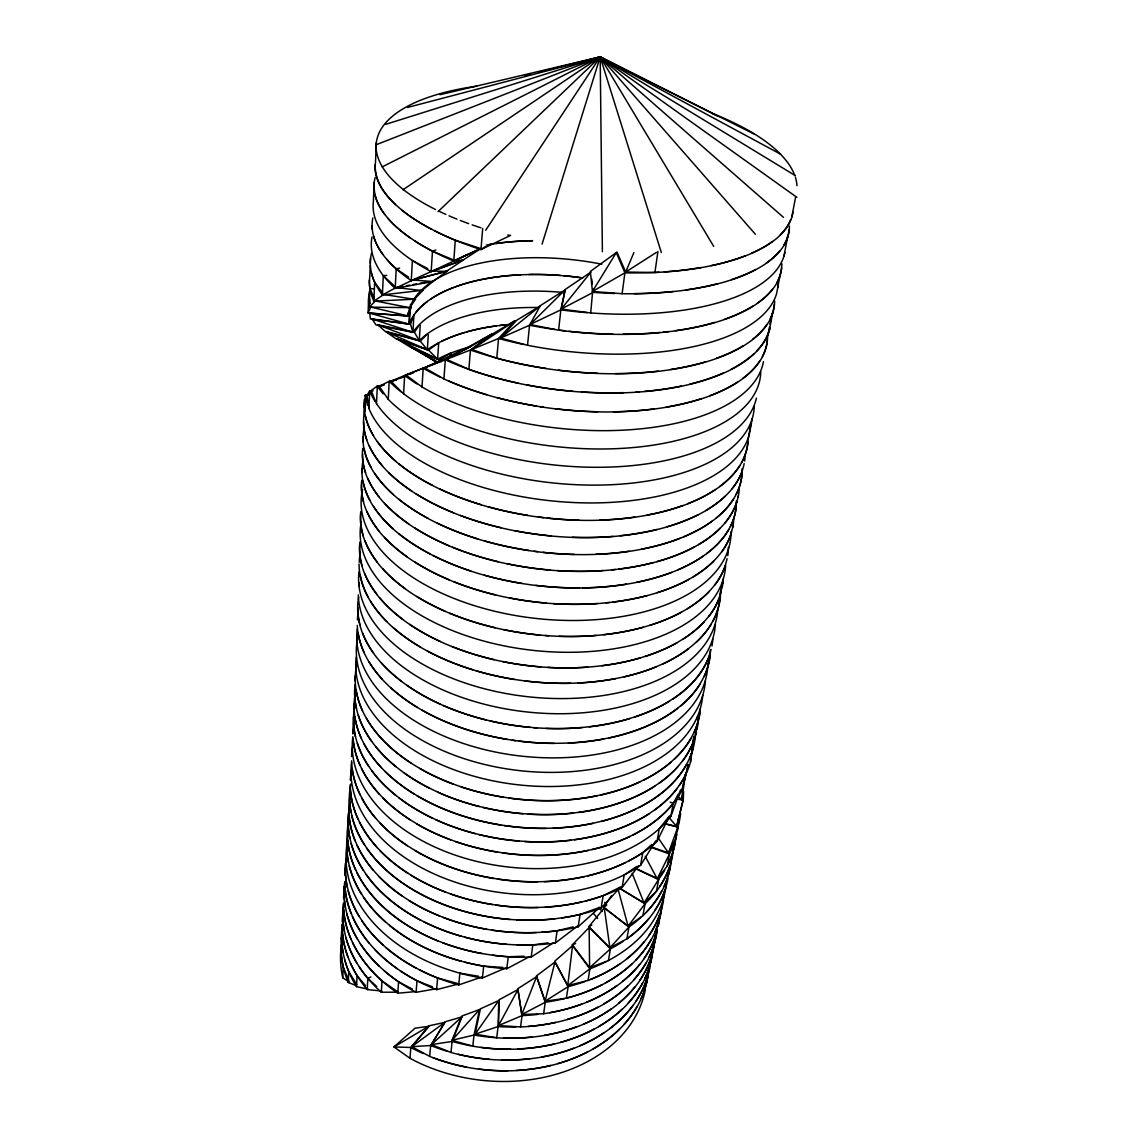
<?xml version="1.0" encoding="UTF-8"?>
<svg xmlns="http://www.w3.org/2000/svg" width="1138" height="1138" viewBox="0 0 1138 1138"><rect width="100%" height="100%" fill="white"/><g stroke="black" fill="none" stroke-linecap="round" stroke-linejoin="round"><path stroke-width="1.5" d="M354.117 703.981A171.482 109.39 6.6 0 0 518.971 827.212A171.482 109.39 6.6 0 0 695.474 734.992L695.546 731.549M498.771 1000.515L498.074 1026.59L496.723 1037.813L475.087 1034.158L480.378 1008.851L498.771 1000.515L475.087 1034.158L498.074 1026.59A157.599 114.54 6.6 0 0 515.685 1027.002M409.41 316.094L369.722 313.149L370.362 318.967L409.139 324.23L409.908 309.735M601.817 264.187A159.149 73.671 6.6 0 0 408.087 315.966L368.058 312.964L368.84 294.884A200.516 91.31 6.6 0 1 369.395 291.541M370.561 258.241L369.765 276.79A201.867 90.272 6.6 0 0 373.819 301.157L415.598 299.152L409.751 307.744L375.469 300.973L369.125 307.146A200.544 91.339 6.6 0 1 368.712 296.705M374.189 182.478L373.349 202.052A207.358 85.677 6.6 0 0 431.16 271.612L462.81 260.204L481.189 248.34M751.151 422.867L748.022 439.496A192.905 96.958 6.6 0 1 561.646 519.44A192.905 96.958 6.6 0 1 364.644 412.269L365.383 395.199L368.797 395.227M376.337 142.62L375.469 162.734A210.203 83.117 6.6 0 0 480.961 249.578L510.578 235.395L507.69 235.011M349.466 982.08L342.78 977.855L343.263 967.087A154.412 115.279 6.5 0 1 341.201 953.416M752.275 418.5L749.089 435.456A194.129 96.09 6.6 0 1 563.907 501.958A194.129 96.09 6.6 0 1 368.897 408.386L369.679 390.988L373.093 390.789M371.557 273.589A203.204 89.162 6.6 0 0 374.672 282.324L373.819 301.157L383.862 294.486L414.317 299.308L423.066 290.218L382.396 294.941A203.218 89.177 6.6 0 1 370.405 265.239M356.094 985.494L348.242 982.507L348.754 971.624A155.195 115.109 6.5 0 1 344.686 959.761M377.318 386.024L376.479 403.762L371.144 390.59L377.318 386.024L382.553 385.369M386.778 275.353L383.307 275.709L382.396 294.941L396.195 287.558L402.994 286.335M368.627 989.306L356.521 986.646L357.076 975.636A155.991 114.938 6.5 0 1 350.419 963.132M756.4 398.087A196.646 94.283 6.6 0 1 598.261 467.291A196.646 94.283 6.6 0 1 388.257 399.353L389.182 381.287L395.839 379.921M381.799 991.042L367.204 989.562L367.83 978.41A156.788 114.739 6.6 0 1 359.352 967.072M368.058 312.964L370.817 307.061L408.087 315.966L408.272 312.68M369.722 313.149L409.139 324.23L409.95 310.091M563.438 292.466A157.087 75.208 6.6 0 0 412.895 332.367L372.083 318.939L375.981 324.913L412.895 332.367L413.919 315.013M538.189 307.53A156.077 75.947 6.6 0 0 419.282 340.618L414.374 332.253L377.83 324.799L384.815 331.115L419.282 340.618L420.221 325.297M398.343 992.194L381.301 992.222L382.012 980.956A157.599 114.54 6.6 0 1 352.496 942.549M763.442 361.642A199.221 92.349 6.6 0 1 631.547 429.638A199.221 92.349 6.6 0 1 421.999 386.977L423.208 368.228L439.453 361.742M508.487 324.643A155.081 76.659 6.6 0 0 427.333 349.779L420.249 341.101L385.995 331.741L395.611 338.512L427.333 349.779L428.315 334.728M397.034 338.911L437.589 359.21L438.727 342.766L428.5 350.077L397.034 338.911L409.054 346.336L437.589 359.21A154.099 77.341 6.6 0 1 470.449 346.791M415.199 991.625L397.774 993.232L398.584 981.852A158.41 114.326 6.6 0 1 384.402 970.97M443.934 378.94L445.314 359.864L472.128 345.411L424.616 367.802L443.934 378.94A200.544 91.339 6.6 0 0 654.208 409.026A200.544 91.339 6.6 0 0 767.553 337.104L769.402 327.303M434.986 231.028A210.203 83.102 6.6 0 0 455.285 240.246L453.778 261.043L480.89 248.61M450.506 356.336L450.733 353.107L438.671 359.58L410.363 346.791L436.295 361.713M409.979 1058.283L410.832 1047.486L428.741 1026.305L415.057 1028.183L393.947 1046.932L409.979 1058.283A153.644 115.45 6.5 0 0 645.118 990.714M437.035 988.623L416.081 992.308L417.006 980.785A159.22 114.099 6.6 0 1 400.078 970.728M693.91 736.485L690.439 762.346A170.544 109.831 6.6 0 1 501.63 838.934A170.544 109.831 6.6 0 1 353.961 711.392M468.87 369.381L470.435 349.978L492.484 333.662L446.58 359.338L468.87 369.381A201.867 90.272 6.6 0 0 770.085 327.687M482.697 228.397L480.961 249.578L485.158 246.747M429.695 1056.405L430.662 1045.495L444.716 1022.422L429.439 1025.708L411.7 1046.704L429.695 1056.405A154.427 115.294 6.5 0 0 648.902 967.044M458.97 983.858L436.594 989.647L437.632 978.011A160.06 113.871 6.6 0 1 419.68 969.989M496.765 358.214L498.558 338.484L515.13 320.617L493.622 333.306L471.857 349.48L496.765 358.214A203.218 89.177 6.6 0 0 774.637 300.987M678.148 796.301L681.804 799.929L682.885 788.762M450.989 1052.465L452.085 1041.441L461.928 1016.903L445.314 1021.753L431.387 1044.613L450.989 1052.465A155.209 115.123 6.5 0 0 649.684 967.969M482.114 976.888L458.728 984.925L459.894 973.175L478.7 976.304M555.102 329.522A205.935 86.858 6.6 0 1 529.554 325.226L500.478 338.071L539.981 306.122L516.652 320.304L500.478 338.071L527.534 345.269L529.554 325.226L540.351 305.638L565.017 289.934L560.863 309.835L558.587 330.162L530.024 324.558L565.017 289.934M472.796 1046.178L474.02 1035.054L479.511 1009.534L461.872 1016.035L451.999 1040.303L472.796 1046.178A155.991 114.952 6.6 0 0 652.714 951.581M464.944 962.236A161.724 113.345 6.6 0 0 483.693 966.148L482.384 978.04L506.325 967.627M364.644 412.269L365.568 404.289M588.033 980.472L589.911 968.822L572.542 945.635L567.748 985.593L588.033 980.472A160.06 113.871 6.6 0 0 663.482 900.3M347.446 835.932A161.724 113.345 6.6 0 0 506.794 968.751L508.259 956.759L523.878 956.205M614.762 293.476A208.766 84.411 6.6 0 1 593.239 292.352L561.262 309.052L590.921 272.082L565.373 289.351L561.262 309.052L590.707 312.95L592.855 288.981M520.564 1026.945L522.043 1015.608L517.975 989.534L499.198 999.733L498.558 1025.551L520.564 1026.945A157.599 114.554 6.6 0 0 657.223 929.22M347.616 830.157A162.578 113.06 6.6 0 0 531.19 957.058L532.797 944.938L548.018 942.876M690.439 762.346L693.81 736.613M622.116 293.704L624.904 272.85L616.27 252.593L590.338 271.413L592.443 291.47L622.116 293.704A208.78 84.411 6.6 0 0 789.402 225.993M681.804 799.929L685.289 774.836M543.637 1013.73L545.258 1002.279L536.595 976.703L517.776 988.723L521.759 1014.541L543.637 1013.73A158.41 114.341 6.6 0 0 657.423 929.746M349.338 808.563A163.431 112.762 6.6 0 0 555.358 943.004L557.108 930.77L573.239 926.844M616.938 251.982L625.687 272.039L654.905 272.508L657.935 251.427M566.383 998.197L568.132 986.646L554.974 962.037L536.482 975.878L545.074 1001.212L566.383 998.197A159.235 114.113 6.6 0 0 661.747 907.214M578.175 926.816L580.053 914.468L599.612 907.441L578.175 926.816A164.285 112.449 6.6 0 1 348.953 807.169M601.134 908.138L603.14 895.677L620.765 886.815L601.134 908.138A165.152 112.121 6.6 0 1 426.11 896.772A165.152 112.121 6.6 0 1 350.717 784.068M350.305 784.722A166.034 111.766 6.6 0 0 446.025 892.206A166.034 111.766 6.6 0 0 622.088 887.512L624.207 874.951L636.782 866.374M604.278 907.896L609.897 947.798L628.958 927.029L604.278 907.896L588.801 926.688L609.897 947.798L626.882 938.878L628.958 927.029A162.578 113.06 6.6 0 0 641.462 916.915M351.557 762.375A166.916 111.41 6.6 0 0 450.989 880.712A166.916 111.41 6.6 0 0 640.58 865.321L642.799 852.661L651.832 844.41M611.575 895.72L603.624 907.214L628.076 926.161L642.913 915.692L645.075 903.743A163.431 112.762 6.6 0 0 656.839 890.556M351.642 760.81A167.812 111.04 6.6 0 0 470.947 873.458A167.812 111.04 6.6 0 0 657.01 841.48L659.315 828.706L668.475 817.141M619.797 888.309L644.051 902.975L656.484 891.196L658.717 879.148A164.299 112.449 6.6 0 0 664.706 870.3M352.851 736.699A168.709 110.656 6.6 0 0 475.129 861.025A168.709 110.656 6.6 0 0 670.865 816.33L673.255 803.471L678.106 794.381M635.53 868.621L657.266 878.892L667.181 866.089L669.457 853.941A165.166 112.121 6.6 0 0 673.852 844.097M353.107 738.391A169.619 110.244 6.6 0 0 498.828 852.22A169.619 110.244 6.6 0 0 682.06 790L688.305 764.452M683.483 784.025L685.232 774.722M770.013 324.046L770.625 320.774M769.203 330.987L772.645 312.651M780.17 274.799L776.614 293.618A204.57 88.053 6.6 0 1 527.534 345.269M784.025 255.936L787.667 236.59M720.269 594.989L723.043 580.266A182.535 103.53 6.6 0 1 722.303 586.995M723.384 578.701L720.553 593.68A182.535 103.53 6.6 0 1 520.663 664.677A182.535 103.53 6.6 0 1 359.864 542.072M791.82 217.088L795.576 197.201M652.017 847.156L668.461 852.959L675.531 839.346L677.85 827.127A166.048 111.78 6.6 0 0 680.595 813.514M695.474 734.992L697.964 721.833L697.352 717.054M682.06 790L688.362 764.58M554.974 962.037L545.074 1001.212L568.132 986.646A160.06 113.871 6.6 0 0 585.345 981.383M542.072 244.101L600.181 56.9L753.754 133.886M408.087 315.966L411.074 307.673L410.42 304.429M670.865 816.33L680.538 789.829M412.895 332.367L410.505 324.188L413.35 316.549M536.595 976.703L521.759 1014.541L545.258 1002.279A159.22 114.099 6.6 0 0 564.491 998.581M633.88 252.622L625.687 272.039L656.47 252.366M657.01 841.48L669.485 815.861M517.975 989.534L498.558 1025.551L522.043 1015.608A158.41 114.326 6.6 0 0 537.705 1014.413M616.27 252.593L592.443 291.47L624.904 272.85A210.203 83.102 6.6 0 0 659.058 272.224M640.58 865.321L655.701 840.882M485.698 230.26L600.181 56.9L717.523 116.076M414.374 332.253L418.343 326.478M622.088 887.512L638.546 865.833M479.511 1009.534L451.999 1040.303L474.02 1035.054A156.788 114.739 6.6 0 0 495.002 1037.614M572.343 944.782L589.143 927.513L610.409 948.85L608.417 960.6L589.598 967.727L572.343 944.782L575.657 943.544M420.249 341.101L427.248 334.202M438.102 211.583L600.181 56.9L780.469 154.128M461.928 1016.903L431.387 1044.613L452.085 1041.441A155.991 114.938 6.5 0 0 470.734 1045.737M572.542 945.635L554.718 961.226L567.748 985.593L589.911 968.822A160.885 113.615 6.6 0 0 606.426 961.539M433.649 280.844L421.956 290.603L396.195 287.558M555.358 943.004L578.076 925.663M444.716 1022.422L411.7 1046.704L430.662 1045.495A155.195 115.109 6.5 0 0 446.722 1051.128M386.991 259.464A205.935 86.858 6.6 0 0 396.223 268.767L395.199 288.398L432.909 281.527L447.547 270.915L412.781 280.033L395.199 288.398A204.57 88.053 6.6 0 1 372.041 236.974M603.624 907.214L606.269 905.393M402.923 189.804L600.181 56.9L610.765 63.273M427.732 268.625L412.411 260.559L411.259 280.588L446.366 271.37L463.678 259.749L432.326 271.043L411.259 280.588A205.964 86.886 6.6 0 1 372.098 225.722M515.13 320.617L471.857 349.48L498.558 338.484A204.57 88.053 6.6 0 0 523.793 344.515M531.19 957.058L553.31 942.89M465.058 349.651L472.128 345.411M428.741 1026.305L393.947 1046.932L410.832 1047.486A154.412 115.279 6.5 0 0 423.151 1053.546M473.124 345.027L492.484 333.662M471.559 345.881L446.58 359.338L470.435 349.978A203.204 89.162 6.6 0 0 546.155 368.47M506.794 968.751L529.312 956.774M588.801 926.688L591.803 925.137M388.257 399.353L379.224 386.337L389.182 381.287A197.912 93.316 6.6 0 0 401.316 391.998M382.283 166.845L600.181 56.9L795.448 175.707M479.411 248.994L431.16 271.612L432.483 251.199A208.766 84.411 6.6 0 1 414.531 240.815M467.547 254.386L453.778 261.043A208.78 84.411 6.6 0 1 374.331 183.033M370.874 976.945L367.83 978.41L376.721 986.447M530.024 324.558L560.863 309.835M436.423 362.894L405.939 374.971L421.999 386.977M376.778 144.512L600.181 56.9L796.828 197.301M424.616 367.802L445.314 359.864A201.853 90.258 6.6 0 0 518.188 383.136M591.888 59.887L600.181 56.9L783.499 217.372M435.826 250.019L432.483 251.199L455.47 260.702L462.81 260.204M407.418 375.782L390.931 381.244L403.577 393.862L404.644 375.455L413.165 372.951M385.739 124.327L600.181 56.9L755.362 234.257M412.71 372.994L405.939 374.971L423.208 368.228A200.516 91.31 6.6 0 0 440.733 377.361M379.224 386.337L384.217 384.985M407.575 107.441L600.181 56.9L713.711 246.391M525.13 75.521L530.251 74.255M538.786 72.135L600.181 56.9L661.32 252.48M440.079 94.682L600.181 56.9L602.4 251.726M396.124 380.163L390.931 381.244L404.644 375.455A199.221 92.349 6.6 0 0 416.992 383.947M406.408 285.723L409.808 285.112M413.222 284.5L416.622 283.903M420.022 283.291L428.542 281.769M399.666 268.155L396.223 268.767L408.642 277.217M411.074 307.673L369.125 307.146L369.921 288.696A201.853 90.258 6.6 0 1 369.395 280.09M373.477 288.753L369.921 288.696L374.089 297.9M432.326 271.043L446.366 271.37M483.693 966.148L502.84 967.4M412.781 280.033L432.909 281.527M373.819 319.181L410.505 324.188M676.185 798.961L683.156 800.057L676.612 826.501L664.706 823.514M689.528 748.491L692.914 749.302A171.497 109.419 6.6 0 1 689.543 758.52M665.83 824.111L677.85 827.127L668.461 852.959L658.774 838.777M437.632 978.011L457.334 983.403M455.285 240.246L479.297 248.084M651.221 847.454L669.457 853.941L657.266 878.892L645.203 856.288M377.83 324.799L419.282 340.618M417.006 980.785L432.412 986.817M385.995 331.741L427.333 349.779M670.154 802.077L673.255 803.471A169.633 110.272 6.6 0 1 633.055 834.979M635.16 868.123L658.717 879.148L644.051 902.975L632.173 873.401M398.584 981.852L412.354 989.064M435.939 362.055L425.925 355.44L434.645 360.405M425.925 355.44L436.124 361.272M410.363 346.791L437.49 362.353M618.987 887.967L645.075 903.743L628.076 926.161L617.991 888.792M382.012 980.956L396.977 991.269M438.671 359.58L441.089 361.728M383.307 275.709L394.9 286.378M428.5 350.077L437.589 359.21M357.076 975.636L365.469 985.579M668.86 817.269L676.612 826.501L683.156 800.057A166.916 111.41 6.6 0 0 683.54 791.422M374.672 282.324L381.813 291.783M348.754 971.624L356.777 984.64M343.263 967.087L348.84 980.572M365.383 395.199L365.881 398.072M368.84 294.884L370.248 303.59M368.897 408.386L366.991 395.313L369.679 390.988A195.366 95.194 6.6 0 0 374.914 401.145M591.689 278.838L592.272 283.903M589.143 927.513L589.598 967.727L610.409 948.85A161.724 113.345 6.6 0 0 622.856 941.524M672.402 856.743A163.431 112.762 6.6 0 1 656.484 891.196M674.99 843.087A164.299 112.449 6.6 0 1 668.774 862.604M557.108 930.77A164.299 112.449 6.6 0 1 541.631 932.292M536.354 932.563A164.299 112.449 6.6 0 1 492.114 930.187M486.822 929.333A164.299 112.449 6.6 0 1 442.91 917.342M439.709 916.076A164.299 112.449 6.6 0 1 408.969 900.542M401.757 895.791A164.299 112.449 6.6 0 1 379.182 876.801M373.221 870.257A164.299 112.449 6.6 0 1 357.147 845.562M355.07 840.826A164.299 112.449 6.6 0 1 349.01 815.576M348.783 808.506A164.299 112.449 6.6 0 1 350.177 794.751M715.347 624.662A179.363 105.336 6.6 0 1 707.31 651.59A179.363 105.336 6.6 0 1 510.948 709.799A179.363 105.336 6.6 0 1 358.328 594.861M358.783 585.985A179.363 105.336 6.6 0 1 359.295 582.599M717.68 610.124A180.401 104.753 6.6 0 1 528.985 696.854A180.401 104.753 6.6 0 1 358.968 571.959M711.051 649.414A178.325 105.905 6.6 0 1 513.494 725.319A178.325 105.905 6.6 0 1 358.655 597.052M676.2 833.998A164.285 112.449 6.6 0 1 667.181 866.089M580.053 914.468A165.166 112.121 6.6 0 1 561.774 917.939M554.875 918.835A165.166 112.121 6.6 0 1 516.851 919.973M509.938 919.518A165.166 112.121 6.6 0 1 366.536 848.023M364.587 845.121A165.166 112.121 6.6 0 1 351.585 815.206M350.874 811.849A165.166 112.121 6.6 0 1 349.821 789.672M678.604 818.507A165.166 112.121 6.6 0 1 677.494 830.484M642.799 852.661A167.827 111.055 6.6 0 1 628.532 861.082M625.445 862.632A167.827 111.055 6.6 0 1 587.72 875.904M584.278 876.687A167.827 111.055 6.6 0 1 544.419 881.708M537.463 881.879A167.827 111.055 6.6 0 1 497.377 879.062M493.892 878.522A167.827 111.055 6.6 0 1 414.773 850.456M407.319 845.776A167.827 111.055 6.6 0 1 380.22 823.343M375.483 818.094A167.827 111.055 6.6 0 1 361.728 798.051M360.149 794.936A167.827 111.055 6.6 0 1 352.41 770.526M351.571 756.528A167.827 111.055 6.6 0 1 353.292 743M694.607 738.434A172.435 108.963 6.6 0 1 682.8 760.725M678.49 766.045A172.435 108.963 6.6 0 1 659.172 783.271M654.763 786.244A172.435 108.963 6.6 0 1 578.616 812.489M573.438 813.129A172.435 108.963 6.6 0 1 528.231 814.154M522.982 813.784A172.435 108.963 6.6 0 1 482.811 807.425M479.326 806.572A172.435 108.963 6.6 0 1 437.604 792.105M429.766 788.364A172.435 108.963 6.6 0 1 404.289 773.072M395.825 766.628A172.435 108.963 6.6 0 1 375.953 746.941M371.628 741.293A172.435 108.963 6.6 0 1 358.314 715.375M356.507 708.818A172.435 108.963 6.6 0 1 354.772 688.888M697.964 721.833A172.435 108.963 6.6 0 1 697.125 728.491M686.527 764.58A171.497 109.419 6.6 0 1 638.774 807.667M635.658 809.189A171.497 109.419 6.6 0 1 601.533 821.408M593.14 823.357A171.497 109.419 6.6 0 1 553.281 828.251M546.169 828.436A171.497 109.419 6.6 0 1 504.191 825.605M500.748 825.064A171.497 109.419 6.6 0 1 417.077 795.789M414.004 793.94A171.497 109.419 6.6 0 1 385.014 771.436M381.415 767.752A171.497 109.419 6.6 0 1 364.274 744.352M361.215 738.164A171.497 109.419 6.6 0 1 354.885 716.968M354.174 710.041A171.497 109.419 6.6 0 1 355.639 691.534M710.325 649.741A177.315 106.446 6.6 0 1 535.187 742.616A177.315 106.446 6.6 0 1 357.275 625.416M709.785 654.578A178.339 105.905 6.6 0 1 672.501 699.315M669.613 701.136A178.339 105.905 6.6 0 1 635.104 716.94M630.096 718.519A178.339 105.905 6.6 0 1 589.285 726.841M582.371 727.552A178.339 105.905 6.6 0 1 545.899 728.434M537.179 727.964A178.339 105.905 6.6 0 1 533.679 727.708M530.194 727.395A178.339 105.905 6.6 0 1 489.98 720.909M486.495 720.07A178.339 105.905 6.6 0 1 443.166 705.475M440.008 704.052A178.339 105.905 6.6 0 1 407.048 685.375M401.472 681.306A178.339 105.905 6.6 0 1 381.202 662.686M373.463 652.999A178.339 105.905 6.6 0 1 362.624 633.084M359.921 624.606A178.339 105.905 6.6 0 1 357.844 607.536M712.829 639.143A178.339 105.905 6.6 0 1 711.961 646.014M702.758 695.176A174.342 107.996 6.6 0 1 518.629 784.864A174.342 107.996 6.6 0 1 356.194 657.11M705.375 680.979A175.337 107.513 6.6 0 1 697.31 708.462A175.337 107.513 6.6 0 1 492.285 766.215A175.337 107.513 6.6 0 1 358.001 636.37M352.894 733.242A169.619 110.244 6.6 0 1 352.951 729.814M684.493 777.041A170.558 109.845 6.6 0 1 679.372 785.391M677.394 788.122A170.558 109.845 6.6 0 1 655.075 809.744M649.257 813.741A170.558 109.845 6.6 0 1 574.477 839.801M570.949 840.271A170.558 109.845 6.6 0 1 524.518 841.537M519.141 841.138A170.558 109.845 6.6 0 1 478.785 834.581M475.357 833.713A170.558 109.845 6.6 0 1 435.854 819.787M432.71 818.322A170.558 109.845 6.6 0 1 398.727 797.695M395.967 795.533A170.558 109.845 6.6 0 1 371.713 770.639M368.684 766.343A170.558 109.845 6.6 0 1 357.332 743.327M355.469 736.713A170.558 109.845 6.6 0 1 353.534 716.712M671.448 857.355A162.578 113.06 6.6 0 1 642.913 915.692M669.741 866.146A163.431 112.762 6.6 0 1 659.798 886.346M532.797 944.938A163.431 112.762 6.6 0 1 517.008 944.924M506.367 944.327A163.431 112.762 6.6 0 1 464.66 937.186M461.274 936.261A163.431 112.762 6.6 0 1 423.976 921.922M420.904 920.358A163.431 112.762 6.6 0 1 366.223 874.681M363.278 870.328A163.431 112.762 6.6 0 1 351.13 843.699M349.878 838.621A163.431 112.762 6.6 0 1 348.555 812.888M673.682 845.562A163.431 112.762 6.6 0 1 672.074 857.597M356.521 986.646A155.209 115.123 6.5 0 1 342.794 922.406M650.865 959.106A155.209 115.123 6.5 0 1 650.509 962.663M652.031 955.436A155.991 114.938 6.5 0 1 644.705 978.723M642.287 983.445A155.991 114.938 6.5 0 1 628.176 1003.047M622.102 1009.193A155.991 114.938 6.5 0 1 598.588 1026.533M594.05 1029.065A155.991 114.938 6.5 0 1 560.422 1042.337M553.708 1044.044A155.991 114.938 6.5 0 1 517.747 1048.952M510.763 1049.151A155.991 114.938 6.5 0 1 481.175 1047.373M347.801 956.717A155.991 114.938 6.5 0 1 342.325 931.823M342.182 921.624A155.991 114.938 6.5 0 1 343.576 909.746A157.599 114.54 6.6 0 0 351.045 939.362M367.204 989.562A155.991 114.952 6.6 0 1 342.225 924.369M655.204 935.45A156.788 114.739 6.6 0 1 653.738 947.3M651.164 957.172A156.788 114.739 6.6 0 1 639.912 980.06M634.72 987.059A156.788 114.739 6.6 0 1 618.916 1002.948M610.679 1009.221A156.788 114.739 6.6 0 1 583.339 1024.143M576.852 1026.704A156.788 114.739 6.6 0 1 544.576 1035.281M532.157 1037.003A156.788 114.739 6.6 0 1 503.821 1038.069M356.592 962.677A156.788 114.739 6.6 0 1 345.781 937.399M344.202 930.543A156.788 114.739 6.6 0 1 342.936 907.968M658.859 922.776A158.41 114.341 6.6 0 1 658.219 926.275M416.081 992.308A158.41 114.341 6.6 0 1 344.771 881.765M660.979 911.566A159.22 114.099 6.6 0 1 655.09 931.524M651.206 939.376A159.22 114.099 6.6 0 1 635.715 960.059M632.017 963.715A159.22 114.099 6.6 0 1 605.288 982.948M602.187 984.612A159.22 114.099 6.6 0 1 567.89 997.713M397.176 968.737A159.22 114.099 6.6 0 1 374.743 949.49M368.911 942.933A159.22 114.099 6.6 0 1 352.453 916.659M351.101 913.473A159.22 114.099 6.6 0 1 344.857 887.114M344.786 875.321A159.22 114.099 6.6 0 1 345.781 866.914M397.774 993.232A157.599 114.554 6.6 0 1 343.463 902.96M655.332 936.176A158.41 114.326 6.6 0 1 643.781 958.822M639.599 964.398A158.41 114.326 6.6 0 1 622.486 981.383M616.981 985.565A158.41 114.326 6.6 0 1 586.497 1002.208M581.589 1004.114A158.41 114.326 6.6 0 1 549.711 1012.664M379.239 966.29A158.41 114.326 6.6 0 1 360.305 943.8M357.545 939.405A158.41 114.326 6.6 0 1 346.82 913.985M345.312 907.142A158.41 114.326 6.6 0 1 344.16 886.331M659.613 914.639A158.41 114.326 6.6 0 1 658.347 924.71M666.256 884.254A160.885 113.615 6.6 0 1 657.608 913.231A160.885 113.615 6.6 0 1 608.261 960.586M482.213 978.04A160.885 113.615 6.6 0 1 347.801 840.427M664.876 889.944A161.724 113.345 6.6 0 1 654.933 910.244M648.745 918.594A161.724 113.345 6.6 0 1 627.209 938.523M461.573 961.354A161.724 113.345 6.6 0 1 389.509 925.422M385.455 921.965A161.724 113.345 6.6 0 1 363.449 897.213M361.543 894.297A161.724 113.345 6.6 0 1 349.181 865.862M348.399 862.462A161.724 113.345 6.6 0 1 347.005 838.365M668.888 869.261A161.724 113.345 6.6 0 1 668.177 876.175M725.631 565.771A183.616 102.889 6.6 0 1 717.68 592.073A183.616 102.889 6.6 0 1 505.628 646.171A183.616 102.889 6.6 0 1 361.315 521.929M725.39 565.572A184.726 102.221 6.6 0 1 714.849 584.989M709.145 591.604A184.726 102.221 6.6 0 1 687.551 608.674M681.548 612.144A184.726 102.221 6.6 0 1 649.812 625.331M643.183 627.266A184.726 102.221 6.6 0 1 603.51 634.72M596.383 635.417A184.726 102.221 6.6 0 1 559.114 636.284M548.616 635.744A184.726 102.221 6.6 0 1 545.102 635.488M539.839 635.047A184.726 102.221 6.6 0 1 503.636 629.613M495.144 627.735A184.726 102.221 6.6 0 1 449.908 613.268M444.986 611.177A184.726 102.221 6.6 0 1 416.793 596.454M405.014 588.545A184.726 102.221 6.6 0 1 382.766 568.73M377.133 561.944A184.726 102.221 6.6 0 1 365.085 540.963M363.378 536.026A184.726 102.221 6.6 0 1 360.732 514.476M728.363 547.335A184.726 102.221 6.6 0 1 727.765 555.643M727.054 558.616A184.726 102.221 6.6 0 1 528.274 633.795A184.726 102.221 6.6 0 1 360.774 511.531M731.037 531.531A185.835 101.538 6.6 0 1 723.341 560.806A185.835 101.538 6.6 0 1 507.605 614.079A185.835 101.538 6.6 0 1 362.624 489.468M732.886 525.784A186.988 100.841 6.6 0 1 533.466 601.789A186.988 100.841 6.6 0 1 361.742 480.321M736.286 506.609A188.126 100.101 6.6 0 1 730.454 526.453M728.775 529.568A188.126 100.101 6.6 0 1 706.598 553.651M703.753 555.714A188.126 100.101 6.6 0 1 678.106 569.754M671.633 572.371A188.126 100.101 6.6 0 1 636.64 582.3M626.426 584.15A188.126 100.101 6.6 0 1 583.012 587.862M579.484 587.905A188.126 100.101 6.6 0 1 535.856 585.373M522.086 583.424A188.126 100.101 6.6 0 1 484.418 575.174M470.805 571.02A188.126 100.101 6.6 0 1 433.052 555.444M429.894 553.808A188.126 100.101 6.6 0 1 398.713 533.551M393.279 528.942A188.126 100.101 6.6 0 1 373.549 506.396M369.964 500.322A188.126 100.101 6.6 0 1 363.022 481.061M362.083 472.626A188.126 100.101 6.6 0 1 362.951 460.961M731.023 534.12A186.973 100.827 6.6 0 1 721.663 551.958M713.725 561.105A186.973 100.827 6.6 0 1 693.426 576.724M688.945 579.313A186.973 100.827 6.6 0 1 657.152 592.699M647.138 595.587A186.973 100.827 6.6 0 1 612.984 602.045M609.555 602.443A186.973 100.827 6.6 0 1 606.099 602.799M597.35 603.538A186.973 100.827 6.6 0 1 553.281 603.581M546.169 603.04A186.973 100.827 6.6 0 1 509.411 597.891M495.642 594.904A186.973 100.827 6.6 0 1 453.863 581.731M449.026 579.74A186.973 100.827 6.6 0 1 414.701 561.93M407.333 556.98A186.973 100.827 6.6 0 1 384.573 537.392M378.783 530.692A186.973 100.827 6.6 0 1 367.033 511.574M363.591 501.83A186.973 100.827 6.6 0 1 361.585 484.888M733.697 519.397A186.973 100.827 6.6 0 1 732.716 527.591M720.354 591.604A181.468 104.141 6.6 0 1 539.91 682.416A181.468 104.141 6.6 0 1 359.039 563.979M719.685 597.037A182.535 103.53 6.6 0 1 708.846 616.455M704.266 621.803A182.535 103.53 6.6 0 1 683.028 639.186M677.11 642.728A182.535 103.53 6.6 0 1 645.132 656.455M640.04 658.006A182.535 103.53 6.6 0 1 601.931 665.744M587.82 667.138A182.535 103.53 6.6 0 1 547.734 667.394M540.82 666.911A182.535 103.53 6.6 0 1 502.697 661.548M494.006 659.656A182.535 103.53 6.6 0 1 451.772 646.427M440.406 641.533A182.535 103.53 6.6 0 1 409.694 624.335M402.624 619.271A182.535 103.53 6.6 0 1 379.566 597.621M377.361 594.889A182.535 103.53 6.6 0 1 364.928 573.979M362.055 565.671A182.535 103.53 6.6 0 1 359.779 545.5M736.357 500.763A188.126 100.116 6.6 0 1 548.075 586.71A188.126 100.116 6.6 0 1 361.898 468.842M736.827 501.943A189.292 99.347 6.6 0 1 725.048 522.883M720.382 528.004A189.292 99.347 6.6 0 1 698.576 544.561M694.038 547.108A189.292 99.347 6.6 0 1 656.825 561.646M653.411 562.556A189.292 99.347 6.6 0 1 618.816 569.043M615.359 569.441A189.292 99.347 6.6 0 1 611.874 569.797M603.026 570.536A189.292 99.347 6.6 0 1 557.464 570.579M550.493 570.053A189.292 99.347 6.6 0 1 506.879 563.666M498.188 561.717A189.292 99.347 6.6 0 1 452.583 547.236M449.354 545.884A189.292 99.347 6.6 0 1 414.687 527.876M408.77 523.935A189.292 99.347 6.6 0 1 384.516 503.195M378.84 496.552A189.292 99.347 6.6 0 1 368.058 478.998M365.554 472.583A189.292 99.347 6.6 0 1 362.567 454.446M739.287 488.188A189.292 99.347 6.6 0 1 738.192 496.808M738.221 496.068A189.306 99.362 6.6 0 1 535.244 568.545A189.306 99.362 6.6 0 1 362.766 448.386M741.99 474.831A190.473 98.565 6.6 0 1 736.186 494.376M733.569 498.956A190.473 98.565 6.6 0 1 716.257 517.961M712.16 521.104A190.473 98.565 6.6 0 1 683.383 536.908M680.14 538.203A190.473 98.565 6.6 0 1 641.448 549.17M629.342 551.219A190.473 98.565 6.6 0 1 595.956 554.263M574.605 554.419A190.473 98.565 6.6 0 1 542.84 552.286M537.591 551.66A190.473 98.565 6.6 0 1 534.092 551.205M528.857 550.465A190.473 98.565 6.6 0 1 484.404 540.863M477.718 538.886A190.473 98.565 6.6 0 1 437.405 523.153M428.187 518.444A190.473 98.565 6.6 0 1 398.883 499.198M393.478 494.603A190.473 98.565 6.6 0 1 374.772 473.479M371.13 467.49A190.473 98.565 6.6 0 1 364.089 448.486M363.221 441.814A190.473 98.565 6.6 0 1 364.004 428.67M742.061 468.714A190.487 98.579 6.6 0 1 552.286 553.324A190.487 98.579 6.6 0 1 362.965 436.636M742.161 471.132A191.668 97.768 6.6 0 1 732.047 488.771M725.034 496.31A191.668 97.768 6.6 0 1 705.83 510.521M698.22 514.675A191.668 97.768 6.6 0 1 667.295 526.709M657.053 529.455A191.668 97.768 6.6 0 1 620.295 535.728M613.211 536.382A191.668 97.768 6.6 0 1 572.229 537.264M551.077 535.884A191.668 97.768 6.6 0 1 514.561 530.635M500.891 527.691A191.668 97.768 6.6 0 1 460.307 515.4M453.635 512.797A191.668 97.768 6.6 0 1 415.996 493.792M411.643 490.976A191.668 97.768 6.6 0 1 388.655 472.483M382.539 465.968A191.668 97.768 6.6 0 1 369.324 446.011M366.763 439.681A191.668 97.768 6.6 0 1 363.648 421.814M745.091 455.911A191.668 97.768 6.6 0 1 744.65 461.004M720.468 595.032A181.468 104.155 6.6 0 1 713.113 620.921M711.392 623.951A181.468 104.155 6.6 0 1 696.2 642.344M688.22 649.001A181.468 104.155 6.6 0 1 662.672 664.051M656.085 666.911A181.468 104.155 6.6 0 1 624.264 676.854M615.786 678.618A181.468 104.155 6.6 0 1 577.691 683.042M570.721 683.284A181.468 104.155 6.6 0 1 524.903 680.922M514.291 679.414A181.468 104.155 6.6 0 1 476.139 670.794M472.711 669.756A181.468 104.155 6.6 0 1 427.376 650.993M419.894 646.768A181.468 104.155 6.6 0 1 393.065 627.436M386.721 621.476A181.468 104.155 6.6 0 1 370.632 601.333M368.072 596.881A181.468 104.155 6.6 0 1 360.149 574.462M359.252 562.229A181.468 104.155 6.6 0 1 360.405 552.101M367.674 405.085A194.129 96.09 6.6 0 1 365.298 395.313M754.252 406.508A195.366 95.194 6.6 0 1 746.642 430.847A195.366 95.194 6.6 0 1 565.444 484.063A195.366 95.194 6.6 0 1 376.536 403.649M744.152 463.522A191.682 97.783 6.6 0 1 539.512 534.732A191.682 97.783 6.6 0 1 363.861 416.024L364.573 399.296A192.877 96.929 6.6 0 0 364.316 407.817M747.951 441.957A192.877 96.929 6.6 0 1 741.507 462.697M739.728 465.698A192.877 96.929 6.6 0 1 719.742 486.481M715.446 489.496A192.877 96.929 6.6 0 1 687.779 503.665M682.8 505.542A192.877 96.929 6.6 0 1 647.095 515.059M634.862 517.079A192.877 96.929 6.6 0 1 599.897 520.08M578.943 520.151A192.877 96.929 6.6 0 1 547.278 518.018M543.736 517.619A192.877 96.929 6.6 0 1 538.416 516.951M527.819 515.386A192.877 96.929 6.6 0 1 487.989 506.68M481.189 504.717A192.877 96.929 6.6 0 1 440.207 489.155M432.355 485.286A192.877 96.929 6.6 0 1 398.897 463.82M396.28 461.644A192.877 96.929 6.6 0 1 377.389 441.572M373.477 435.669A192.877 96.929 6.6 0 1 365.198 414.815M383.207 393.848A196.646 94.283 6.6 0 1 377.29 386.138M441.629 341.286A155.067 76.644 6.6 0 1 464.759 332.438M466.537 331.912A155.067 76.644 6.6 0 1 495.997 325.923M499.639 325.454A155.067 76.644 6.6 0 1 508.046 324.6M774.309 304.415A203.204 89.162 6.6 0 1 770.241 318.654M766.784 324.572A203.204 89.162 6.6 0 1 752.517 339.38M742.872 345.98A203.204 89.162 6.6 0 1 716.499 358.242M704.906 361.998A203.204 89.162 6.6 0 1 670.524 369.494M658.134 371.144A203.204 89.162 6.6 0 1 615.374 373.605M597.464 373.292A203.204 89.162 6.6 0 1 558.474 370.163M370.248 263.234A203.204 89.162 6.6 0 1 371.514 253.333M760.725 371.841A197.912 93.316 6.6 0 1 753.47 395.711A197.912 93.316 6.6 0 1 597.877 448.984A197.912 93.316 6.6 0 1 403.577 393.748M415.868 312.395A158.097 74.439 6.6 0 1 427.447 301.357M430.562 299.138A158.097 74.439 6.6 0 1 453.678 287.445M455.413 286.79A158.097 74.439 6.6 0 1 520.493 274.77M528.971 274.486A158.097 74.439 6.6 0 1 560.124 275.396M563.58 275.681A158.097 74.439 6.6 0 1 582.741 277.914M778.236 282.622A204.57 88.053 6.6 0 1 777.923 287.544M486.239 245.154A160.188 72.846 6.6 0 1 532.556 240.772M768.52 332.538A201.853 90.258 6.6 0 1 756.585 351.087M754.096 353.548A201.853 90.258 6.6 0 1 731.122 369.295M723.213 373.051A201.853 90.258 6.6 0 1 689.898 384.103M681.278 386.052A201.853 90.258 6.6 0 1 644.62 391.372M639.428 391.799A201.853 90.258 6.6 0 1 635.929 392.041M623.524 392.638A201.853 90.258 6.6 0 1 581.418 391.899M572.642 391.23A201.853 90.258 6.6 0 1 526.965 384.914M767.268 340.433A200.516 91.31 6.6 0 1 762.375 356.564M759.686 361.087A200.516 91.31 6.6 0 1 742.943 378.271M737.41 382.14A200.516 91.31 6.6 0 1 709.828 395.725M701.733 398.542A200.516 91.31 6.6 0 1 666.114 407.12M653.952 408.926A200.516 91.31 6.6 0 1 613.482 411.785M597.649 411.743A200.516 91.31 6.6 0 1 555.614 408.755M543.466 407.134A200.516 91.31 6.6 0 1 540.024 406.607M536.581 406.053A200.516 91.31 6.6 0 1 496.893 397.56M486.651 394.673A200.516 91.31 6.6 0 1 448.671 380.974M489.596 244.457A160.173 72.832 6.6 0 1 492.839 243.93M496.125 243.447A160.173 72.832 6.6 0 1 532.413 240.687M409.139 324.23A158.111 74.454 6.6 0 1 582.457 277.957M629.94 836.515A169.633 110.272 6.6 0 1 591.845 849.645M588.36 850.427A169.633 110.272 6.6 0 1 502.242 852.874M496.95 852.063A169.633 110.272 6.6 0 1 455.556 841.636M450.52 839.83A169.633 110.272 6.6 0 1 416.892 823.997M410.818 820.285A169.633 110.272 6.6 0 1 383.165 798.25M379.466 794.367A169.633 110.272 6.6 0 1 361.585 768.691M360.12 765.575A169.633 110.272 6.6 0 1 353.477 742.687M352.837 733.982A169.633 110.272 6.6 0 1 354.601 717.096M707.864 663.525A176.305 106.986 6.6 0 1 525.045 756.5A176.305 106.986 6.6 0 1 357.204 629.086M710.183 655.047A177.329 106.46 6.6 0 1 704.18 676.598M699.955 684.336A177.329 106.46 6.6 0 1 680.481 706.157M677.722 708.362A177.329 106.46 6.6 0 1 608.83 738.05M603.581 739.088A177.329 106.46 6.6 0 1 568.403 743.114M554.22 743.413A177.329 106.46 6.6 0 1 519.198 741.165M515.742 740.71A177.329 106.46 6.6 0 1 512.299 740.226M507.135 739.401A177.329 106.46 6.6 0 1 421.985 710.126M417.447 707.466A177.329 106.46 6.6 0 1 390.832 687.779M382.283 679.286A177.329 106.46 6.6 0 1 368.868 661.519M364.103 652.444A177.329 106.46 6.6 0 1 358.214 633.254M357.417 619.84A177.329 106.46 6.6 0 1 358.328 611.519M700.311 708.746A173.374 108.48 6.6 0 1 521.005 799.388A173.374 108.48 6.6 0 1 355.269 675.83M667.949 878.607A161.724 113.345 6.6 0 1 626.882 938.878M670.453 865.193A162.578 113.06 6.6 0 1 663.966 886.545M661.633 891.225A162.578 113.06 6.6 0 1 646.398 912.064M508.259 956.759A162.578 113.06 6.6 0 1 492.512 955.209M482.028 953.573A162.578 113.06 6.6 0 1 442.782 942.833M437.817 940.913A162.578 113.06 6.6 0 1 357.133 873.145M355.611 869.987A162.578 113.06 6.6 0 1 347.958 843.429M347.403 836.302A162.578 113.06 6.6 0 1 349.124 817.212M697.452 725.916A172.421 108.949 6.6 0 1 696.911 729.259M696.2 732.573A172.421 108.949 6.6 0 1 507.249 811.892A172.421 108.949 6.6 0 1 355.113 684.55M700.055 711.99A173.389 108.494 6.6 0 1 694.237 732.175M690.965 738.519A173.389 108.494 6.6 0 1 674.706 758.861M670.851 762.346A173.389 108.494 6.6 0 1 643.311 780.312M640.168 781.834A173.389 108.494 6.6 0 1 600.636 795.078M597.208 795.803A173.389 108.494 6.6 0 1 508.971 798.094M503.75 797.311A173.389 108.494 6.6 0 1 461.103 786.899M452.839 783.968A173.389 108.494 6.6 0 1 419.737 768.449M410.932 763.043A173.389 108.494 6.6 0 1 366.436 718.391M362.481 710.724A173.389 108.494 6.6 0 1 356.066 689.685M355.269 681.093A173.389 108.494 6.6 0 1 356.82 664.45M676.854 834.296A165.152 112.121 6.6 0 1 675.531 839.346M603.14 895.677A166.048 111.78 6.6 0 1 585.302 901.111M581.902 901.936A166.048 111.78 6.6 0 1 545.315 907.199M538.203 907.527A166.048 111.78 6.6 0 1 495.983 905.123M492.526 904.596A166.048 111.78 6.6 0 1 450.378 893.956M445.456 892.149A166.048 111.78 6.6 0 1 411.117 875.364M408.158 873.486A166.048 111.78 6.6 0 1 379.708 850.385M377.275 847.782A166.048 111.78 6.6 0 1 359.423 822.12M357.929 818.976A166.048 111.78 6.6 0 1 350.419 790.711M350.291 780.199A166.048 111.78 6.6 0 1 351.571 769.999M348.242 982.507A154.427 115.294 6.5 0 1 341.101 944.654M341.428 939.291A154.427 115.294 6.5 0 1 341.827 935.735M598.801 907.27A123.43 92.078 6.5 0 1 602.059 911.467M647.479 976.56A155.195 115.109 6.5 0 1 635.9 1001.198M632.927 1005.451A155.195 115.109 6.5 0 1 609.883 1028.496M604.207 1032.55A155.195 115.109 6.5 0 1 580.096 1045.637M573.694 1048.226A155.195 115.109 6.5 0 1 541.802 1056.974M529.526 1058.753A155.195 115.109 6.5 0 1 501.502 1059.947M489.283 1059.279A155.195 115.109 6.5 0 1 458.443 1054.314M343.107 952.89A155.195 115.109 6.5 0 1 341.884 928.466M650.808 958.168A155.195 115.109 6.5 0 1 649.158 969.946M604.804 902.292A124.042 91.922 6.5 0 1 606.782 905.151M436.594 989.647A159.235 114.113 6.6 0 1 344.786 881.907M659.3 915.464A160.06 113.871 6.6 0 1 649.186 934.995M643.98 941.951A160.06 113.871 6.6 0 1 626.697 958.822M619.684 963.986A160.06 113.871 6.6 0 1 590.309 979.491M416.551 968.367A160.06 113.871 6.6 0 1 386.038 947.741M383.392 945.422A160.06 113.871 6.6 0 1 361.713 920.599M358.939 916.204A160.06 113.871 6.6 0 1 348.143 890.841M347.303 887.441A160.06 113.871 6.6 0 1 345.497 863.301M664.179 892.42A160.06 113.871 6.6 0 1 662.913 902.434M458.728 984.925A160.06 113.871 6.6 0 1 346.108 858.92M654.364 944.739A156.788 114.753 6.6 0 1 496.723 1037.813M381.301 992.222A156.788 114.753 6.6 0 1 343.491 904.084M655.332 935.891A156.788 114.753 6.6 0 1 655.061 939.447M656.441 933.757A157.599 114.54 6.6 0 1 649.101 956.973M645.801 963.217A157.599 114.54 6.6 0 1 633.61 979.946M627.621 986.12A157.599 114.54 6.6 0 1 604.136 1003.716M598.047 1007.102A157.599 114.54 6.6 0 1 567.435 1019.364M555.586 1022.379A157.599 114.54 6.6 0 1 527.975 1026.419M343.491 897.882A157.599 114.54 6.6 0 1 344.786 887.725M342.78 977.855A153.644 115.45 6.5 0 1 341.67 943.729M646.484 981.852A153.644 115.45 6.5 0 1 646.057 985.423M593.339 913.387A122.804 92.206 6.5 0 1 597.663 918.451M647.764 976.646A154.412 115.279 6.5 0 1 641.192 998.396M637.195 1006.291A154.412 115.279 6.5 0 1 624.037 1024.399M619.257 1029.349A154.412 115.279 6.5 0 1 593.211 1048.838M587.123 1052.124A154.412 115.279 6.5 0 1 557.819 1063.589M550.892 1065.41A154.412 115.279 6.5 0 1 516.382 1070.445M507.747 1070.744A154.412 115.279 6.5 0 1 478.472 1069.009M466.438 1067.06A154.412 115.279 6.5 0 1 432.881 1057.572M341.059 943.189A154.412 115.279 6.5 0 1 342.438 931.268M790.597 219.833A210.203 83.102 6.6 0 1 780.298 234.769M772.46 241.427A210.203 83.102 6.6 0 1 751.621 253.162M745.063 255.865A210.203 83.102 6.6 0 1 711.378 265.581M701.051 267.544A210.203 83.102 6.6 0 1 664.279 271.897M431.828 229.407A210.203 83.102 6.6 0 1 402.155 210.43M395.455 204.641A210.203 83.102 6.6 0 1 375.056 164.882M784.879 252.551A207.358 85.677 6.6 0 1 590.707 312.95M587.18 312.68A207.358 85.677 6.6 0 1 561.062 309.906M789.018 229.876A208.766 84.411 6.6 0 1 783.854 245.097M779.971 250.616A208.766 84.411 6.6 0 1 766.23 263.077M755.646 269.521A208.766 84.411 6.6 0 1 731.578 279.621M718.064 283.604A208.766 84.411 6.6 0 1 685.432 289.991M673.212 291.484A208.766 84.411 6.6 0 1 634.279 293.661M410.149 237.856A208.766 84.411 6.6 0 1 387.958 218.482M384.729 214.527A208.766 84.411 6.6 0 1 375.071 195.395M374.174 190.459A208.766 84.411 6.6 0 1 375.17 177.471M781.792 263.618A205.964 86.886 6.6 0 1 558.587 330.162M792.944 212.152A210.203 83.117 6.6 0 1 654.905 272.508M480.919 227.828A211.654 81.765 6.6 0 1 472.142 224.855M468.685 223.631A211.654 81.765 6.6 0 1 460.25 220.459M456.964 219.15A211.654 81.765 6.6 0 1 448.998 215.807M445.911 214.442A211.654 81.765 6.6 0 1 438.486 210.985M435.641 209.577A211.654 81.765 6.6 0 1 476.694 86.175M712.288 113.473A211.654 81.765 6.6 0 1 794.85 175.693M795.405 177.357A211.654 81.765 6.6 0 1 796.97 185.707M781.55 267.885A205.935 86.858 6.6 0 1 777.126 282.124M772.446 289.251A205.935 86.858 6.6 0 1 757.41 303.106M753.029 305.994A205.935 86.858 6.6 0 1 724.479 319.28M714.564 322.438A205.935 86.858 6.6 0 1 675.488 330.632M668.589 331.514A205.935 86.858 6.6 0 1 663.312 332.097M659.756 332.452A205.935 86.858 6.6 0 1 623.226 334.202M612.713 334.117A205.935 86.858 6.6 0 1 568.986 331.258M565.515 330.859A205.935 86.858 6.6 0 1 560.309 330.219M382.681 254.073A205.935 86.858 6.6 0 1 373.62 236.149M372.311 229.378A205.935 86.858 6.6 0 1 372.851 217.955"/></g></svg>
